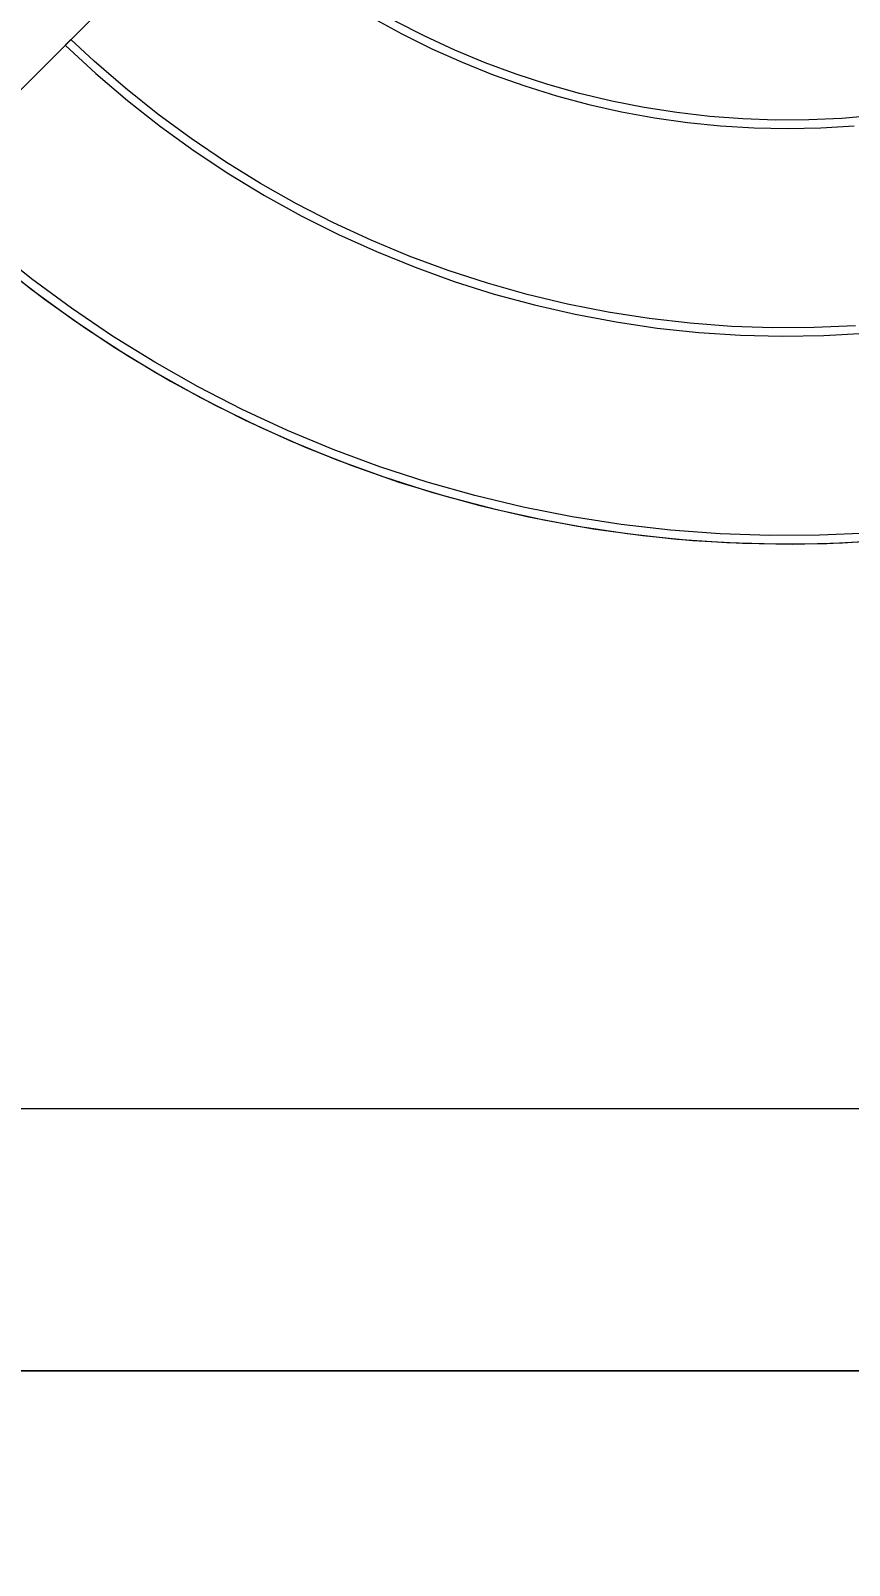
# Model space of a CAD drawing. Header units: millimetres. Extents: x -22227 to 20164, y 15335 to 61747.
# Drawn here: x -6455.6 to -6258.6, y 58900.2 to 59269.5 of the extents above; entities that cross this region are included whole.
import ezdxf

# ---------------------------------------------------------------- set-up
doc = ezdxf.new("R2010")
doc.units = ezdxf.units.MM
for name, color, linetype, lineweight in [('A-ANNO-DIMS', 7, 'Continuous', 9), ('A-ANNO-DIMS-170', 7, 'Continuous', 9), ('M-EQPM', 7, 'Continuous', 5)]:
    doc.layers.add(name, color=color, linetype=linetype, lineweight=lineweight)
doc.styles.add('Arial_2', font='arial.ttf', dxfattribs={"width": 0.8, "height": 340})
doc.dimstyles.new('AK_DIM_2_0_Arial', dxfattribs={"dimscale": 304.8, "dimtxt": 346.888196, "dimasz": 0.278871, "dimexe": 0.557743, "dimexo": 0.557743, "dimgap": 0.055774, "dimtad": 1, "dimdec": 0, "dimzin": 0, "dimdsep": 46, "dimtxsty": 'Arial_2', "dimblk1": 'OBLIQUE', "dimblk2": 'OBLIQUE', "dimsah": 1, "dimcen": 0.09, "dimadec": 0, "dimazin": 0, "dimtfac": 1, "dimtdec": 4, "dimtix": 1, "dimtmove": 0, "dimatfit": 3, "dimfxl": 1, "dimtvp": 1, "dimtolj": 1, "dimtzin": 0, "dimarcsym": 2})

# ---------------------------------------------------------------- blocks, each defined once
blk = doc.blocks.new('DanNong_VRV - OD-A-1-1235631-MẶT BẰNG BỐ TRÍ THIẾT BỊ')
at = {"layer": 'M-EQPM'}
for p, q in [((-474.32, 149.33), (-666.65, -43)), ((-663.82, -40.17), (-474.32, 149.33)), ((-885, -311.78), (655, -311.78)), ((655, -311.78), (-885, -311.78)), ((-841.21, -311.78), (585, -311.78)), ((-12.64, -311.78), (-841.21, -311.78)), ((-841.21, -311.78), (-12.64, -311.78)), ((-550.11, -311.78), (-559.7, -311.78)), ((-444.61, -311.78), (-551.61, -311.78)), ((-551.61, -311.78), (-516.96, -311.78)), ((-550.11, -311.78), (-540.53, -311.78)), ((-516.96, -311.78), (-444.63, -311.78)), ((-498.45, -311.78), (-513.84, -311.78)), ((-508.64, -311.78), (485.5, -311.78)), ((-498.45, -311.78), (-483.06, -311.78)), ((-479.91, -311.78), (-276.36, -311.78)), ((-479.91, -311.78), (-463.14, -311.78)), ((-293.14, -311.78), (-463.14, -311.78))]:
    blk.add_line(p, q, dxfattribs=at)
at = {"layer": 'M-EQPM', "flags": 128}
for points in [[(-630.87, -46.55), (-621.34, -53.89), (-611.51, -60.85), (-601.42, -67.41), (-591.07, -73.56), (-580.48, -79.29), (-569.67, -84.59), (-558.66, -89.46), (-547.46, -93.88), (-536.1, -97.86), (-524.58, -101.37), (-512.94, -104.42), (-501.18, -107), (-489.32, -109.11), (-477.4, -110.75), (-465.41, -111.9), (-453.39, -112.58), (-441.35, -112.78), (-429.32, -112.49), (-417.3, -111.72)], [(-630.87, -46.55), (-621.34, -53.89), (-611.51, -60.85), (-601.42, -67.41), (-591.07, -73.56), (-580.48, -79.29), (-569.67, -84.59), (-558.66, -89.46), (-547.46, -93.88), (-536.1, -97.86), (-524.58, -101.37), (-512.94, -104.42), (-501.18, -107), (-489.32, -109.11), (-477.4, -110.75), (-465.41, -111.9), (-453.39, -112.58), (-441.35, -112.78), (-429.32, -112.49), (-417.3, -111.72)], [(-422.96, -110.14), (-434.91, -110.68), (-446.87, -110.75), (-458.82, -110.33), (-470.74, -109.44), (-482.62, -108.07), (-494.44, -106.23), (-506.17, -103.92), (-517.81, -101.14), (-529.32, -97.9), (-540.69, -94.2), (-551.9, -90.04), (-562.94, -85.45), (-573.79, -80.41), (-584.43, -74.94), (-594.84, -69.06), (-605.01, -62.76), (-614.91, -56.06), (-624.54, -48.97), (-633.88, -41.5)], [(-422.96, -110.14), (-434.91, -110.68), (-446.87, -110.75), (-458.82, -110.33), (-470.74, -109.44), (-482.62, -108.07), (-494.44, -106.23), (-506.17, -103.92), (-517.81, -101.14), (-529.32, -97.9), (-540.69, -94.2), (-551.9, -90.04), (-562.94, -85.45), (-573.79, -80.41), (-584.43, -74.94), (-594.84, -69.06), (-605.01, -62.76), (-614.91, -56.06), (-624.54, -48.97), (-633.88, -41.5)], [(-542.46, 13.84), (-535.41, 9.98), (-528.21, 6.41), (-520.87, 3.13), (-513.4, 0.14), (-505.83, -2.54), (-498.15, -4.92), (-490.38, -6.99), (-482.53, -8.75), (-474.63, -10.19), (-466.67, -11.32), (-458.67, -12.13), (-450.64, -12.61), (-442.6, -12.78), (-434.57, -12.62), (-426.54, -12.14)], [(-421.56, -9.67), (-429.5, -10.35), (-437.45, -10.71), (-445.41, -10.76), (-453.36, -10.48), (-461.3, -9.89), (-469.2, -8.98), (-477.07, -7.75), (-484.88, -6.21), (-492.62, -4.36), (-500.28, -2.2), (-507.85, 0.26), (-515.31, 3.02), (-522.66, 6.08), (-529.88, 9.43), (-536.96, 13.07)], [(-426.23, -60.25), (-436.18, -60.7), (-446.14, -60.75), (-456.09, -60.41), (-466.02, -59.66), (-475.91, -58.53), (-485.76, -56.99), (-495.53, -55.07), (-505.21, -52.75), (-514.8, -50.05), (-524.27, -46.97), (-533.61, -43.51), (-542.8, -39.68), (-551.84, -35.49), (-560.7, -30.94), (-569.37, -26.03), (-577.83, -20.79), (-586.08, -15.21), (-594.1, -9.31), (-601.88, -3.09), (-609.4, 3.44), (-615, 8.65)], [(-616.41, 7.24), (-609.04, 0.43), (-601.39, -6.08), (-593.5, -12.28), (-585.36, -18.16), (-576.99, -23.71), (-568.41, -28.91), (-559.62, -33.78), (-550.65, -38.28), (-541.51, -42.43), (-532.21, -46.2), (-522.76, -49.6), (-513.19, -52.62), (-503.5, -55.25), (-493.71, -57.5), (-483.85, -59.35), (-473.91, -60.8), (-463.93, -61.86), (-453.91, -62.52), (-443.87, -62.77), (-433.84, -62.63), (-423.81, -62.08)], [(-633.82, -44.15), (-624.37, -51.62), (-614.63, -58.7), (-604.62, -65.39), (-594.35, -71.67), (-583.84, -77.53), (-573.1, -82.97), (-562.15, -87.98), (-551.01, -92.54), (-539.69, -96.65), (-528.22, -100.31), (-516.61, -103.51), (-504.89, -106.24), (-493.06, -108.5), (-481.16, -110.28), (-469.19, -111.59), (-457.18, -112.42), (-445.14, -112.77), (-433.11, -112.63), (-421.08, -112.01)], [(-422.96, -110.14), (-434.91, -110.68), (-446.87, -110.75), (-458.82, -110.33), (-470.74, -109.44), (-482.62, -108.07), (-494.44, -106.23), (-506.17, -103.92), (-517.81, -101.14), (-529.32, -97.9), (-540.69, -94.2), (-551.9, -90.04), (-562.94, -85.45), (-573.79, -80.41), (-584.43, -74.94), (-594.84, -69.06), (-605.01, -62.76), (-614.91, -56.06), (-624.54, -48.97), (-633.88, -41.5)]]:
    blk.add_lwpolyline(points, dxfattribs=at)
at = {"layer": 'M-EQPM'}
for points in [[(-616.41, 7.24), (-616.41, 7.24), (-616.39, 7.26), (-616.29, 7.36), (-616.13, 7.52), (-615.93, 7.72), (-615.71, 7.95), (-615.48, 8.17), (-615.28, 8.37), (-615.12, 8.53), (-615.02, 8.63), (-615, 8.65), (-615, 8.65)], [(-615, 8.65), (-615, 8.65), (-615.02, 8.63), (-615.12, 8.53), (-615.28, 8.37), (-615.48, 8.17), (-615.71, 7.95), (-615.93, 7.72), (-616.13, 7.52), (-616.29, 7.36), (-616.39, 7.26), (-616.41, 7.24), (-616.41, 7.24)]]:
    blk.add_open_spline(points, degree=3, dxfattribs=at)
blk = doc.blocks.new('DanNong_VRV - OD-A-1-V174-MẶT BẰNG BỐ TRÍ THIẾT BỊ')
at = {"layer": 'M-EQPM'}
for p, q in [((-474.32, 149.33), (-666.65, -43)), ((-474.32, 149.33), (-666.65, -43)), ((-663.82, -40.17), (-474.32, 149.33)), ((-663.82, -40.17), (-474.32, 149.33)), ((-885, -311.78), (655, -311.78)), ((655, -311.78), (-885, -311.78)), ((-885, -311.78), (655, -311.78)), ((655, -311.78), (-885, -311.78)), ((-841.21, -311.78), (585, -311.78)), ((-12.64, -311.78), (-841.21, -311.78)), ((-841.21, -311.78), (-12.64, -311.78)), ((-841.21, -311.78), (585, -311.78)), ((-12.64, -311.78), (-841.21, -311.78)), ((-841.21, -311.78), (-12.64, -311.78)), ((-550.11, -311.78), (-559.7, -311.78)), ((-550.11, -311.78), (-559.7, -311.78)), ((-444.61, -311.78), (-551.61, -311.78)), ((-551.61, -311.78), (-516.96, -311.78)), ((-444.61, -311.78), (-551.61, -311.78)), ((-551.61, -311.78), (-516.96, -311.78)), ((-550.11, -311.78), (-540.53, -311.78)), ((-550.11, -311.78), (-540.53, -311.78)), ((-516.96, -311.78), (-444.63, -311.78)), ((-516.96, -311.78), (-444.63, -311.78)), ((-498.45, -311.78), (-513.84, -311.78)), ((-498.45, -311.78), (-513.84, -311.78)), ((-508.64, -311.78), (485.5, -311.78)), ((-508.64, -311.78), (485.5, -311.78)), ((-498.45, -311.78), (-483.06, -311.78)), ((-498.45, -311.78), (-483.06, -311.78)), ((-479.91, -311.78), (-276.36, -311.78)), ((-479.91, -311.78), (-463.14, -311.78)), ((-479.91, -311.78), (-276.36, -311.78)), ((-479.91, -311.78), (-463.14, -311.78)), ((-293.14, -311.78), (-463.14, -311.78)), ((-293.14, -311.78), (-463.14, -311.78))]:
    blk.add_line(p, q, dxfattribs=at)
at = {"layer": 'M-EQPM', "flags": 128}
for points in [[(-630.87, -46.55), (-621.34, -53.89), (-611.51, -60.85), (-601.42, -67.41), (-591.07, -73.56), (-580.48, -79.29), (-569.67, -84.59), (-558.66, -89.46), (-547.46, -93.88), (-536.1, -97.86), (-524.58, -101.37), (-512.94, -104.42), (-501.18, -107), (-489.32, -109.11), (-477.4, -110.75), (-465.41, -111.9), (-453.39, -112.58), (-441.35, -112.78), (-429.32, -112.49), (-417.3, -111.72)], [(-630.87, -46.55), (-621.34, -53.89), (-611.51, -60.85), (-601.42, -67.41), (-591.07, -73.56), (-580.48, -79.29), (-569.67, -84.59), (-558.66, -89.46), (-547.46, -93.88), (-536.1, -97.86), (-524.58, -101.37), (-512.94, -104.42), (-501.18, -107), (-489.32, -109.11), (-477.4, -110.75), (-465.41, -111.9), (-453.39, -112.58), (-441.35, -112.78), (-429.32, -112.49), (-417.3, -111.72)], [(-630.87, -46.55), (-621.34, -53.89), (-611.51, -60.85), (-601.42, -67.41), (-591.07, -73.56), (-580.48, -79.29), (-569.67, -84.59), (-558.66, -89.46), (-547.46, -93.88), (-536.1, -97.86), (-524.58, -101.37), (-512.94, -104.42), (-501.18, -107), (-489.32, -109.11), (-477.4, -110.75), (-465.41, -111.9), (-453.39, -112.58), (-441.35, -112.78), (-429.32, -112.49), (-417.3, -111.72)], [(-630.87, -46.55), (-621.34, -53.89), (-611.51, -60.85), (-601.42, -67.41), (-591.07, -73.56), (-580.48, -79.29), (-569.67, -84.59), (-558.66, -89.46), (-547.46, -93.88), (-536.1, -97.86), (-524.58, -101.37), (-512.94, -104.42), (-501.18, -107), (-489.32, -109.11), (-477.4, -110.75), (-465.41, -111.9), (-453.39, -112.58), (-441.35, -112.78), (-429.32, -112.49), (-417.3, -111.72)], [(-422.96, -110.14), (-434.91, -110.68), (-446.87, -110.75), (-458.82, -110.33), (-470.74, -109.44), (-482.62, -108.07), (-494.44, -106.23), (-506.17, -103.92), (-517.81, -101.14), (-529.32, -97.9), (-540.69, -94.2), (-551.9, -90.04), (-562.94, -85.45), (-573.79, -80.41), (-584.43, -74.94), (-594.84, -69.06), (-605.01, -62.76), (-614.91, -56.06), (-624.54, -48.97), (-633.88, -41.5)], [(-422.96, -110.14), (-434.91, -110.68), (-446.87, -110.75), (-458.82, -110.33), (-470.74, -109.44), (-482.62, -108.07), (-494.44, -106.23), (-506.17, -103.92), (-517.81, -101.14), (-529.32, -97.9), (-540.69, -94.2), (-551.9, -90.04), (-562.94, -85.45), (-573.79, -80.41), (-584.43, -74.94), (-594.84, -69.06), (-605.01, -62.76), (-614.91, -56.06), (-624.54, -48.97), (-633.88, -41.5)], [(-422.96, -110.14), (-434.91, -110.68), (-446.87, -110.75), (-458.82, -110.33), (-470.74, -109.44), (-482.62, -108.07), (-494.44, -106.23), (-506.17, -103.92), (-517.81, -101.14), (-529.32, -97.9), (-540.69, -94.2), (-551.9, -90.04), (-562.94, -85.45), (-573.79, -80.41), (-584.43, -74.94), (-594.84, -69.06), (-605.01, -62.76), (-614.91, -56.06), (-624.54, -48.97), (-633.88, -41.5)], [(-422.96, -110.14), (-434.91, -110.68), (-446.87, -110.75), (-458.82, -110.33), (-470.74, -109.44), (-482.62, -108.07), (-494.44, -106.23), (-506.17, -103.92), (-517.81, -101.14), (-529.32, -97.9), (-540.69, -94.2), (-551.9, -90.04), (-562.94, -85.45), (-573.79, -80.41), (-584.43, -74.94), (-594.84, -69.06), (-605.01, -62.76), (-614.91, -56.06), (-624.54, -48.97), (-633.88, -41.5)], [(-542.46, 13.84), (-535.41, 9.98), (-528.21, 6.41), (-520.87, 3.13), (-513.4, 0.14), (-505.83, -2.54), (-498.15, -4.92), (-490.38, -6.99), (-482.53, -8.75), (-474.63, -10.19), (-466.67, -11.32), (-458.67, -12.13), (-450.64, -12.61), (-442.6, -12.78), (-434.57, -12.62), (-426.54, -12.14)], [(-542.46, 13.84), (-535.41, 9.98), (-528.21, 6.41), (-520.87, 3.13), (-513.4, 0.14), (-505.83, -2.54), (-498.15, -4.92), (-490.38, -6.99), (-482.53, -8.75), (-474.63, -10.19), (-466.67, -11.32), (-458.67, -12.13), (-450.64, -12.61), (-442.6, -12.78), (-434.57, -12.62), (-426.54, -12.14)], [(-421.56, -9.67), (-429.5, -10.35), (-437.45, -10.71), (-445.41, -10.76), (-453.36, -10.48), (-461.3, -9.89), (-469.2, -8.98), (-477.07, -7.75), (-484.88, -6.21), (-492.62, -4.36), (-500.28, -2.2), (-507.85, 0.26), (-515.31, 3.02), (-522.66, 6.08), (-529.88, 9.43), (-536.96, 13.07)], [(-421.56, -9.67), (-429.5, -10.35), (-437.45, -10.71), (-445.41, -10.76), (-453.36, -10.48), (-461.3, -9.89), (-469.2, -8.98), (-477.07, -7.75), (-484.88, -6.21), (-492.62, -4.36), (-500.28, -2.2), (-507.85, 0.26), (-515.31, 3.02), (-522.66, 6.08), (-529.88, 9.43), (-536.96, 13.07)], [(-426.23, -60.25), (-436.18, -60.7), (-446.14, -60.75), (-456.09, -60.41), (-466.02, -59.66), (-475.91, -58.53), (-485.76, -56.99), (-495.53, -55.07), (-505.21, -52.75), (-514.8, -50.05), (-524.27, -46.97), (-533.61, -43.51), (-542.8, -39.68), (-551.84, -35.49), (-560.7, -30.94), (-569.37, -26.03), (-577.83, -20.79), (-586.08, -15.21), (-594.1, -9.31), (-601.88, -3.09), (-609.4, 3.44), (-615, 8.65)], [(-426.23, -60.25), (-436.18, -60.7), (-446.14, -60.75), (-456.09, -60.41), (-466.02, -59.66), (-475.91, -58.53), (-485.76, -56.99), (-495.53, -55.07), (-505.21, -52.75), (-514.8, -50.05), (-524.27, -46.97), (-533.61, -43.51), (-542.8, -39.68), (-551.84, -35.49), (-560.7, -30.94), (-569.37, -26.03), (-577.83, -20.79), (-586.08, -15.21), (-594.1, -9.31), (-601.88, -3.09), (-609.4, 3.44), (-615, 8.65)], [(-616.41, 7.24), (-609.04, 0.43), (-601.39, -6.08), (-593.5, -12.28), (-585.36, -18.16), (-576.99, -23.71), (-568.41, -28.91), (-559.62, -33.78), (-550.65, -38.28), (-541.51, -42.43), (-532.21, -46.2), (-522.76, -49.6), (-513.19, -52.62), (-503.5, -55.25), (-493.71, -57.5), (-483.85, -59.35), (-473.91, -60.8), (-463.93, -61.86), (-453.91, -62.52), (-443.87, -62.77), (-433.84, -62.63), (-423.81, -62.08)], [(-616.41, 7.24), (-609.04, 0.43), (-601.39, -6.08), (-593.5, -12.28), (-585.36, -18.16), (-576.99, -23.71), (-568.41, -28.91), (-559.62, -33.78), (-550.65, -38.28), (-541.51, -42.43), (-532.21, -46.2), (-522.76, -49.6), (-513.19, -52.62), (-503.5, -55.25), (-493.71, -57.5), (-483.85, -59.35), (-473.91, -60.8), (-463.93, -61.86), (-453.91, -62.52), (-443.87, -62.77), (-433.84, -62.63), (-423.81, -62.08)], [(-633.82, -44.15), (-624.37, -51.62), (-614.63, -58.7), (-604.62, -65.39), (-594.35, -71.67), (-583.84, -77.53), (-573.1, -82.97), (-562.15, -87.98), (-551.01, -92.54), (-539.69, -96.65), (-528.22, -100.31), (-516.61, -103.51), (-504.89, -106.24), (-493.06, -108.5), (-481.16, -110.28), (-469.19, -111.59), (-457.18, -112.42), (-445.14, -112.77), (-433.11, -112.63), (-421.08, -112.01)], [(-633.82, -44.15), (-624.37, -51.62), (-614.63, -58.7), (-604.62, -65.39), (-594.35, -71.67), (-583.84, -77.53), (-573.1, -82.97), (-562.15, -87.98), (-551.01, -92.54), (-539.69, -96.65), (-528.22, -100.31), (-516.61, -103.51), (-504.89, -106.24), (-493.06, -108.5), (-481.16, -110.28), (-469.19, -111.59), (-457.18, -112.42), (-445.14, -112.77), (-433.11, -112.63), (-421.08, -112.01)], [(-422.96, -110.14), (-434.91, -110.68), (-446.87, -110.75), (-458.82, -110.33), (-470.74, -109.44), (-482.62, -108.07), (-494.44, -106.23), (-506.17, -103.92), (-517.81, -101.14), (-529.32, -97.9), (-540.69, -94.2), (-551.9, -90.04), (-562.94, -85.45), (-573.79, -80.41), (-584.43, -74.94), (-594.84, -69.06), (-605.01, -62.76), (-614.91, -56.06), (-624.54, -48.97), (-633.88, -41.5)], [(-422.96, -110.14), (-434.91, -110.68), (-446.87, -110.75), (-458.82, -110.33), (-470.74, -109.44), (-482.62, -108.07), (-494.44, -106.23), (-506.17, -103.92), (-517.81, -101.14), (-529.32, -97.9), (-540.69, -94.2), (-551.9, -90.04), (-562.94, -85.45), (-573.79, -80.41), (-584.43, -74.94), (-594.84, -69.06), (-605.01, -62.76), (-614.91, -56.06), (-624.54, -48.97), (-633.88, -41.5)]]:
    blk.add_lwpolyline(points, dxfattribs=at)
at = {"layer": 'M-EQPM'}
for points in [[(-616.41, 7.24), (-616.41, 7.24), (-616.39, 7.26), (-616.29, 7.36), (-616.13, 7.52), (-615.93, 7.72), (-615.71, 7.95), (-615.48, 8.17), (-615.28, 8.37), (-615.12, 8.53), (-615.02, 8.63), (-615, 8.65), (-615, 8.65)], [(-615, 8.65), (-615, 8.65), (-615.02, 8.63), (-615.12, 8.53), (-615.28, 8.37), (-615.48, 8.17), (-615.71, 7.95), (-615.93, 7.72), (-616.13, 7.52), (-616.29, 7.36), (-616.39, 7.26), (-616.41, 7.24), (-616.41, 7.24)], [(-616.41, 7.24), (-616.41, 7.24), (-616.39, 7.26), (-616.29, 7.36), (-616.13, 7.52), (-615.93, 7.72), (-615.71, 7.95), (-615.48, 8.17), (-615.28, 8.37), (-615.12, 8.53), (-615.02, 8.63), (-615, 8.65), (-615, 8.65)], [(-615, 8.65), (-615, 8.65), (-615.02, 8.63), (-615.12, 8.53), (-615.28, 8.37), (-615.48, 8.17), (-615.71, 7.95), (-615.93, 7.72), (-616.13, 7.52), (-616.29, 7.36), (-616.39, 7.26), (-616.41, 7.24), (-616.41, 7.24)]]:
    blk.add_open_spline(points, degree=3, dxfattribs=at)
blk = doc.blocks.new('DanNong_VRV - OD-A-1-V179-MẶT BẰNG BỐ TRÍ THIẾT BỊ')
at = {"layer": 'M-EQPM'}
for p, q in [((-474.32, 149.33), (-666.65, -43)), ((-474.32, 149.33), (-666.65, -43)), ((-663.82, -40.17), (-474.32, 149.33)), ((-663.82, -40.17), (-474.32, 149.33)), ((-885, -311.78), (655, -311.78)), ((655, -311.78), (-885, -311.78)), ((-885, -311.78), (655, -311.78)), ((655, -311.78), (-885, -311.78)), ((-841.21, -311.78), (585, -311.78)), ((-12.64, -311.78), (-841.21, -311.78)), ((-841.21, -311.78), (-12.64, -311.78)), ((-841.21, -311.78), (585, -311.78)), ((-12.64, -311.78), (-841.21, -311.78)), ((-841.21, -311.78), (-12.64, -311.78)), ((-550.11, -311.78), (-559.7, -311.78)), ((-550.11, -311.78), (-559.7, -311.78)), ((-444.61, -311.78), (-551.61, -311.78)), ((-551.61, -311.78), (-516.96, -311.78)), ((-444.61, -311.78), (-551.61, -311.78)), ((-551.61, -311.78), (-516.96, -311.78)), ((-550.11, -311.78), (-540.53, -311.78)), ((-550.11, -311.78), (-540.53, -311.78)), ((-516.96, -311.78), (-444.63, -311.78)), ((-516.96, -311.78), (-444.63, -311.78)), ((-498.45, -311.78), (-513.84, -311.78)), ((-498.45, -311.78), (-513.84, -311.78)), ((-508.64, -311.78), (485.5, -311.78)), ((-508.64, -311.78), (485.5, -311.78)), ((-498.45, -311.78), (-483.06, -311.78)), ((-498.45, -311.78), (-483.06, -311.78)), ((-479.91, -311.78), (-276.36, -311.78)), ((-479.91, -311.78), (-463.14, -311.78)), ((-479.91, -311.78), (-276.36, -311.78)), ((-479.91, -311.78), (-463.14, -311.78)), ((-293.14, -311.78), (-463.14, -311.78)), ((-293.14, -311.78), (-463.14, -311.78))]:
    blk.add_line(p, q, dxfattribs=at)
at = {"layer": 'M-EQPM', "flags": 128}
for points in [[(-630.87, -46.55), (-621.34, -53.89), (-611.51, -60.85), (-601.42, -67.41), (-591.07, -73.56), (-580.48, -79.29), (-569.67, -84.59), (-558.66, -89.46), (-547.46, -93.88), (-536.1, -97.86), (-524.58, -101.37), (-512.94, -104.42), (-501.18, -107), (-489.32, -109.11), (-477.4, -110.75), (-465.41, -111.9), (-453.39, -112.58), (-441.35, -112.78), (-429.32, -112.49), (-417.3, -111.72)], [(-630.87, -46.55), (-621.34, -53.89), (-611.51, -60.85), (-601.42, -67.41), (-591.07, -73.56), (-580.48, -79.29), (-569.67, -84.59), (-558.66, -89.46), (-547.46, -93.88), (-536.1, -97.86), (-524.58, -101.37), (-512.94, -104.42), (-501.18, -107), (-489.32, -109.11), (-477.4, -110.75), (-465.41, -111.9), (-453.39, -112.58), (-441.35, -112.78), (-429.32, -112.49), (-417.3, -111.72)], [(-630.87, -46.55), (-621.34, -53.89), (-611.51, -60.85), (-601.42, -67.41), (-591.07, -73.56), (-580.48, -79.29), (-569.67, -84.59), (-558.66, -89.46), (-547.46, -93.88), (-536.1, -97.86), (-524.58, -101.37), (-512.94, -104.42), (-501.18, -107), (-489.32, -109.11), (-477.4, -110.75), (-465.41, -111.9), (-453.39, -112.58), (-441.35, -112.78), (-429.32, -112.49), (-417.3, -111.72)], [(-630.87, -46.55), (-621.34, -53.89), (-611.51, -60.85), (-601.42, -67.41), (-591.07, -73.56), (-580.48, -79.29), (-569.67, -84.59), (-558.66, -89.46), (-547.46, -93.88), (-536.1, -97.86), (-524.58, -101.37), (-512.94, -104.42), (-501.18, -107), (-489.32, -109.11), (-477.4, -110.75), (-465.41, -111.9), (-453.39, -112.58), (-441.35, -112.78), (-429.32, -112.49), (-417.3, -111.72)], [(-422.96, -110.14), (-434.91, -110.68), (-446.87, -110.75), (-458.82, -110.33), (-470.74, -109.44), (-482.62, -108.07), (-494.44, -106.23), (-506.17, -103.92), (-517.81, -101.14), (-529.32, -97.9), (-540.69, -94.2), (-551.9, -90.04), (-562.94, -85.45), (-573.79, -80.41), (-584.43, -74.94), (-594.84, -69.06), (-605.01, -62.76), (-614.91, -56.06), (-624.54, -48.97), (-633.88, -41.5)], [(-422.96, -110.14), (-434.91, -110.68), (-446.87, -110.75), (-458.82, -110.33), (-470.74, -109.44), (-482.62, -108.07), (-494.44, -106.23), (-506.17, -103.92), (-517.81, -101.14), (-529.32, -97.9), (-540.69, -94.2), (-551.9, -90.04), (-562.94, -85.45), (-573.79, -80.41), (-584.43, -74.94), (-594.84, -69.06), (-605.01, -62.76), (-614.91, -56.06), (-624.54, -48.97), (-633.88, -41.5)], [(-422.96, -110.14), (-434.91, -110.68), (-446.87, -110.75), (-458.82, -110.33), (-470.74, -109.44), (-482.62, -108.07), (-494.44, -106.23), (-506.17, -103.92), (-517.81, -101.14), (-529.32, -97.9), (-540.69, -94.2), (-551.9, -90.04), (-562.94, -85.45), (-573.79, -80.41), (-584.43, -74.94), (-594.84, -69.06), (-605.01, -62.76), (-614.91, -56.06), (-624.54, -48.97), (-633.88, -41.5)], [(-422.96, -110.14), (-434.91, -110.68), (-446.87, -110.75), (-458.82, -110.33), (-470.74, -109.44), (-482.62, -108.07), (-494.44, -106.23), (-506.17, -103.92), (-517.81, -101.14), (-529.32, -97.9), (-540.69, -94.2), (-551.9, -90.04), (-562.94, -85.45), (-573.79, -80.41), (-584.43, -74.94), (-594.84, -69.06), (-605.01, -62.76), (-614.91, -56.06), (-624.54, -48.97), (-633.88, -41.5)], [(-542.46, 13.84), (-535.41, 9.98), (-528.21, 6.41), (-520.87, 3.13), (-513.4, 0.14), (-505.83, -2.54), (-498.15, -4.92), (-490.38, -6.99), (-482.53, -8.75), (-474.63, -10.19), (-466.67, -11.32), (-458.67, -12.13), (-450.64, -12.61), (-442.6, -12.78), (-434.57, -12.62), (-426.54, -12.14)], [(-542.46, 13.84), (-535.41, 9.98), (-528.21, 6.41), (-520.87, 3.13), (-513.4, 0.14), (-505.83, -2.54), (-498.15, -4.92), (-490.38, -6.99), (-482.53, -8.75), (-474.63, -10.19), (-466.67, -11.32), (-458.67, -12.13), (-450.64, -12.61), (-442.6, -12.78), (-434.57, -12.62), (-426.54, -12.14)], [(-421.56, -9.67), (-429.5, -10.35), (-437.45, -10.71), (-445.41, -10.76), (-453.36, -10.48), (-461.3, -9.89), (-469.2, -8.98), (-477.07, -7.75), (-484.88, -6.21), (-492.62, -4.36), (-500.28, -2.2), (-507.85, 0.26), (-515.31, 3.02), (-522.66, 6.08), (-529.88, 9.43), (-536.96, 13.07)], [(-421.56, -9.67), (-429.5, -10.35), (-437.45, -10.71), (-445.41, -10.76), (-453.36, -10.48), (-461.3, -9.89), (-469.2, -8.98), (-477.07, -7.75), (-484.88, -6.21), (-492.62, -4.36), (-500.28, -2.2), (-507.85, 0.26), (-515.31, 3.02), (-522.66, 6.08), (-529.88, 9.43), (-536.96, 13.07)], [(-426.23, -60.25), (-436.18, -60.7), (-446.14, -60.75), (-456.09, -60.41), (-466.02, -59.66), (-475.91, -58.53), (-485.76, -56.99), (-495.53, -55.07), (-505.21, -52.75), (-514.8, -50.05), (-524.27, -46.97), (-533.61, -43.51), (-542.8, -39.68), (-551.84, -35.49), (-560.7, -30.94), (-569.37, -26.03), (-577.83, -20.79), (-586.08, -15.21), (-594.1, -9.31), (-601.88, -3.09), (-609.4, 3.44), (-615, 8.65)], [(-426.23, -60.25), (-436.18, -60.7), (-446.14, -60.75), (-456.09, -60.41), (-466.02, -59.66), (-475.91, -58.53), (-485.76, -56.99), (-495.53, -55.07), (-505.21, -52.75), (-514.8, -50.05), (-524.27, -46.97), (-533.61, -43.51), (-542.8, -39.68), (-551.84, -35.49), (-560.7, -30.94), (-569.37, -26.03), (-577.83, -20.79), (-586.08, -15.21), (-594.1, -9.31), (-601.88, -3.09), (-609.4, 3.44), (-615, 8.65)], [(-616.41, 7.24), (-609.04, 0.43), (-601.39, -6.08), (-593.5, -12.28), (-585.36, -18.16), (-576.99, -23.71), (-568.41, -28.91), (-559.62, -33.78), (-550.65, -38.28), (-541.51, -42.43), (-532.21, -46.2), (-522.76, -49.6), (-513.19, -52.62), (-503.5, -55.25), (-493.71, -57.5), (-483.85, -59.35), (-473.91, -60.8), (-463.93, -61.86), (-453.91, -62.52), (-443.87, -62.77), (-433.84, -62.63), (-423.81, -62.08)], [(-616.41, 7.24), (-609.04, 0.43), (-601.39, -6.08), (-593.5, -12.28), (-585.36, -18.16), (-576.99, -23.71), (-568.41, -28.91), (-559.62, -33.78), (-550.65, -38.28), (-541.51, -42.43), (-532.21, -46.2), (-522.76, -49.6), (-513.19, -52.62), (-503.5, -55.25), (-493.71, -57.5), (-483.85, -59.35), (-473.91, -60.8), (-463.93, -61.86), (-453.91, -62.52), (-443.87, -62.77), (-433.84, -62.63), (-423.81, -62.08)], [(-633.82, -44.15), (-624.37, -51.62), (-614.63, -58.7), (-604.62, -65.39), (-594.35, -71.67), (-583.84, -77.53), (-573.1, -82.97), (-562.15, -87.98), (-551.01, -92.54), (-539.69, -96.65), (-528.22, -100.31), (-516.61, -103.51), (-504.89, -106.24), (-493.06, -108.5), (-481.16, -110.28), (-469.19, -111.59), (-457.18, -112.42), (-445.14, -112.77), (-433.11, -112.63), (-421.08, -112.01)], [(-633.82, -44.15), (-624.37, -51.62), (-614.63, -58.7), (-604.62, -65.39), (-594.35, -71.67), (-583.84, -77.53), (-573.1, -82.97), (-562.15, -87.98), (-551.01, -92.54), (-539.69, -96.65), (-528.22, -100.31), (-516.61, -103.51), (-504.89, -106.24), (-493.06, -108.5), (-481.16, -110.28), (-469.19, -111.59), (-457.18, -112.42), (-445.14, -112.77), (-433.11, -112.63), (-421.08, -112.01)], [(-422.96, -110.14), (-434.91, -110.68), (-446.87, -110.75), (-458.82, -110.33), (-470.74, -109.44), (-482.62, -108.07), (-494.44, -106.23), (-506.17, -103.92), (-517.81, -101.14), (-529.32, -97.9), (-540.69, -94.2), (-551.9, -90.04), (-562.94, -85.45), (-573.79, -80.41), (-584.43, -74.94), (-594.84, -69.06), (-605.01, -62.76), (-614.91, -56.06), (-624.54, -48.97), (-633.88, -41.5)], [(-422.96, -110.14), (-434.91, -110.68), (-446.87, -110.75), (-458.82, -110.33), (-470.74, -109.44), (-482.62, -108.07), (-494.44, -106.23), (-506.17, -103.92), (-517.81, -101.14), (-529.32, -97.9), (-540.69, -94.2), (-551.9, -90.04), (-562.94, -85.45), (-573.79, -80.41), (-584.43, -74.94), (-594.84, -69.06), (-605.01, -62.76), (-614.91, -56.06), (-624.54, -48.97), (-633.88, -41.5)]]:
    blk.add_lwpolyline(points, dxfattribs=at)
at = {"layer": 'M-EQPM'}
for points in [[(-616.41, 7.24), (-616.41, 7.24), (-616.39, 7.26), (-616.29, 7.36), (-616.13, 7.52), (-615.93, 7.72), (-615.71, 7.95), (-615.48, 8.17), (-615.28, 8.37), (-615.12, 8.53), (-615.02, 8.63), (-615, 8.65), (-615, 8.65)], [(-615, 8.65), (-615, 8.65), (-615.02, 8.63), (-615.12, 8.53), (-615.28, 8.37), (-615.48, 8.17), (-615.71, 7.95), (-615.93, 7.72), (-616.13, 7.52), (-616.29, 7.36), (-616.39, 7.26), (-616.41, 7.24), (-616.41, 7.24)], [(-616.41, 7.24), (-616.41, 7.24), (-616.39, 7.26), (-616.29, 7.36), (-616.13, 7.52), (-615.93, 7.72), (-615.71, 7.95), (-615.48, 8.17), (-615.28, 8.37), (-615.12, 8.53), (-615.02, 8.63), (-615, 8.65), (-615, 8.65)], [(-615, 8.65), (-615, 8.65), (-615.02, 8.63), (-615.12, 8.53), (-615.28, 8.37), (-615.48, 8.17), (-615.71, 7.95), (-615.93, 7.72), (-616.13, 7.52), (-616.29, 7.36), (-616.39, 7.26), (-616.41, 7.24), (-616.41, 7.24)]]:
    blk.add_open_spline(points, degree=3, dxfattribs=at)
blk = doc.blocks.new('AK-SGS-M3-Hrvt_rvt-1-MẶT BẰNG BỐ TRÍ THIẾT BỊ')
at = {"layer": 'M-EQPM', "lineweight": 9}
for name in ['DanNong_VRV - OD-A-1-1235631-MẶT BẰNG BỐ TRÍ THIẾT BỊ', 'DanNong_VRV - OD-A-1-V174-MẶT BẰNG BỐ TRÍ THIẾT BỊ', 'DanNong_VRV - OD-A-1-V179-MẶT BẰNG BỐ TRÍ THIẾT BỊ']:
    blk.add_blockref(name, (-5830.9, 59258.71), dxfattribs=at)
blk = doc.blocks.new('DIMBLOCK9-MẶT BẰNG BỐ TRÍ THIẾT BỊ')
at = {"layer": 'A-ANNO-DIMS-170'}
for p, q in [((-12198.59, 59010.07), (-12198.59, 59180.07)), ((-4498.59, 59010.07), (-4498.59, 59180.07)), ((-12198.59, 59010.07), (-12156.09, 59052.57)), ((-4498.59, 59010.07), (-4456.09, 59052.57)), ((-12198.59, 59010.07), (-12241.09, 58967.57)), ((-12198.59, 59010.07), (-4498.59, 59010.07)), ((-12198.59, 59010.07), (-12198.59, 58900.17)), ((-4498.59, 59010.07), (-4541.09, 58967.57)), ((-4498.59, 59010.07), (-4498.59, 58900.17))]:
    blk.add_line(p, q, dxfattribs=at)
at = {"layer": 'A-ANNO-DIMS-170', "color": 0, "insert": (-8764.85, 59468.46), "char_height": 340, "width": 999.038, "attachment_point": 1, "line_spacing_factor": 0.941778, "style": 'Arial_2'}
blk.add_mtext('7700', dxfattribs=at)
blk = doc.blocks.new('_Oblique')
at = {"color": 0, "linetype": 'ByBlock', "lineweight": -2}
blk.add_line((-0.5, -0.5), (0.5, 0.5), dxfattribs=at)

msp = doc.modelspace()

# ---------------------------------------------------------------- block references
at = {"lineweight": 5}
msp.add_blockref('AK-SGS-M3-Hrvt_rvt-1-MẶT BẰNG BỐ TRÍ THIẾT BỊ', (0, 0), dxfattribs=at)

# ---------------------------------------------------------------- dimensions: what is measured, and where the dimension line sits
at = {"layer": 'A-ANNO-DIMS'}
dim = msp.add_linear_dim(base=(-4498.59, 59010.07), p1=(-12198.59, 59070.17), p2=(-4498.59, 59070.17), dimstyle='AK_DIM_2_0_Arial', override={"dimpost": '<>', "dimfxl": 7700}, dxfattribs=at)
dim.commit()
dim.dimension.update_dxf_attribs({"geometry": 'DIMBLOCK9-MẶT BẰNG BỐ TRÍ THIẾT BỊ', "text_midpoint": (-8348.59, 59200.66)})

doc.saveas('drawing.dxf')
